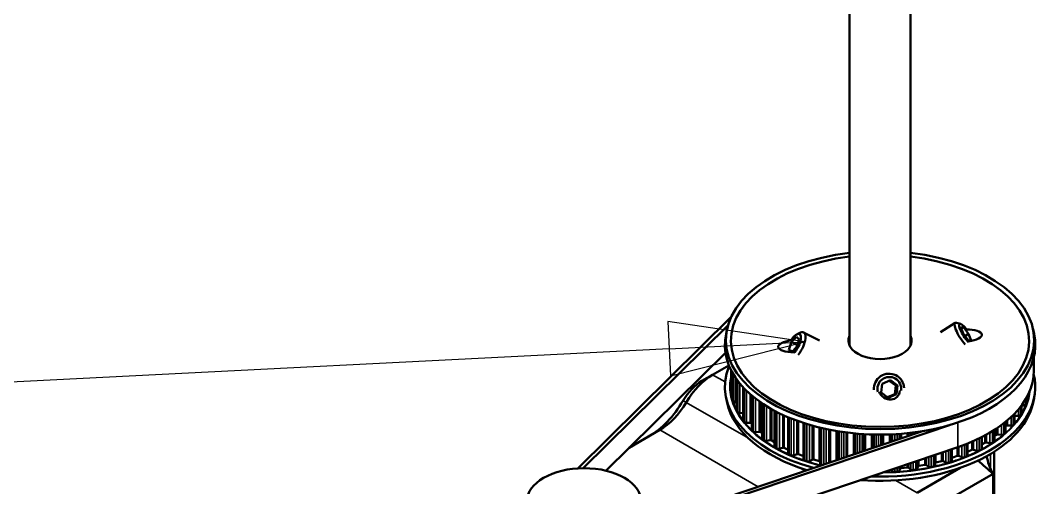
# Model space of a CAD drawing. Header units: millimetres. Extents: x -2829 to 3000, y -2259 to 2421.
# Drawn here: x 2529.4 to 2663.6, y 1143.3 to 1204.7 of the extents above; entities that cross this region are included whole.
import ezdxf

# ---------------------------------------------------------------- set-up
doc = ezdxf.new("R2010")
doc.units = ezdxf.units.MM
doc.header["$LTSCALE"] = 7.142857
for name, color, linetype, lineweight in [('Symbol (ISO)', 7, 'Continuous', 25), ('Visible (ISO)', 7, 'Continuous', 50), ('Visible Narrow (ISO)', 7, 'Continuous', 35)]:
    doc.layers.add(name, color=color, linetype=linetype, lineweight=lineweight)

# ---------------------------------------------------------------- blocks, each defined once
blk = doc.blocks.new('Balloon17')
at = {"layer": 'Symbol (ISO)'}
for p, q in [((368.55, 162.746), (366.027, 163.119)), ((366.027, 163.119), (366.078, 162.12)), ((366.053, 162.619), (368.55, 162.746)), ((366.078, 162.12), (368.55, 162.746)), ((366.053, 162.619), (349.054, 161.759))]:
    blk.add_line(p, q, dxfattribs=at)
at = {"layer": 'Symbol (ISO)', "flags": 128}
blk.add_lwpolyline([(366.078, 162.12), (368.55, 162.746)], dxfattribs=at)
at = {"layer": 'Symbol (ISO)'}
blk.add_solid([(366.078, 162.12), (368.55, 162.746), (366.027, 163.119), (366.078, 162.12)], dxfattribs=at)

msp = doc.modelspace()

# ---------------------------------------------------------------- linework, layer by layer
at = {"layer": 'Visible (ISO)'}
for p, q in [((2638.377, 1161.966), (2638.377, 1539.869)), ((2646.377, 1161.966), (2646.377, 1539.869)), ((2602.654, 1145.842), (2622.817, 1165.737)), ((2603.376, 1145.868), (2622.404, 1164.643)), ((2650.298, 1163.726), (2652.254, 1164.972)), ((2652.958, 1164.843), (2652.411, 1164.985)), ((2622.28, 1164.158), (2622.142, 1163.524)), ((2630.738, 1162.453), (2631.408, 1163.134)), ((2631.408, 1163.134), (2631.747, 1162.784)), ((2631.473, 1163.485), (2631.931, 1163.683)), ((2634.402, 1162.645), (2632.339, 1163.703)), ((2653.008, 1164.346), (2653.34, 1164.379)), ((2653.346, 1163.476), (2653.008, 1164.346)), ((2653.064, 1164.203), (2653.34, 1164.379)), ((2653.34, 1164.379), (2654.01, 1163.54)), ((2654.016, 1162.638), (2653.346, 1163.476)), ((2653.536, 1163.239), (2654.01, 1163.54)), ((2654.01, 1163.54), (2654.348, 1162.67)), ((2662.475, 1164.158), (2662.613, 1163.524)), ((2630.407, 1161.421), (2630.738, 1162.453)), ((2630.738, 1162.453), (2631.513, 1162.056)), ((2631.747, 1162.784), (2631.415, 1161.753)), ((2654.348, 1162.67), (2654.016, 1162.638)), ((2606.353, 1145.54), (2622.06, 1161.038)), ((2630.699, 1161.119), (2630.407, 1161.421)), ((2630.86, 1161.189), (2630.407, 1161.421)), ((2631.415, 1161.753), (2630.787, 1161.114)), ((2622.515, 1159.384), (2620.385, 1158.154)), ((2662.572, 1160.411), (2662.572, 1158.685)), ((2620.385, 1158.154), (2618.971, 1157.337)), ((2622.796, 1158.766), (2622.796, 1156.241)), ((2623.035, 1158.323), (2623.035, 1154.849)), ((2643.35, 1158.287), (2643.6, 1158.281)), ((2623.575, 1157.495), (2623.575, 1153.485)), ((2624.407, 1156.489), (2624.407, 1152.171)), ((2642.537, 1155.826), (2642.673, 1156.972)), ((2642.673, 1156.972), (2643.73, 1157.428)), ((2644.432, 1156.741), (2643.595, 1157.369)), ((2643.73, 1157.428), (2644.652, 1156.736)), ((2644.297, 1155.594), (2644.432, 1156.741)), ((2644.432, 1156.741), (2644.652, 1156.736)), ((2644.652, 1156.736), (2644.516, 1155.59)), ((2622.28, 1154.437), (2622.142, 1155.071)), ((2623.035, 1155.889), (2623.013, 1155.893)), ((2625.517, 1155.432), (2625.517, 1150.928)), ((2643.459, 1155.134), (2642.537, 1155.826)), ((2643.375, 1155.197), (2644.297, 1155.594)), ((2644.516, 1155.59), (2643.459, 1155.134)), ((2644.297, 1155.594), (2644.516, 1155.59)), ((2661.593, 1154.446), (2661.593, 1155.099)), ((2662.475, 1154.437), (2662.613, 1155.071)), ((2623.575, 1154.468), (2623.329, 1154.498)), ((2626.889, 1154.396), (2626.889, 1149.774)), ((2660.966, 1153.095), (2660.966, 1154.129)), ((2661.277, 1154.095), (2660.966, 1154.065)), ((2624.407, 1153.115), (2623.945, 1153.136)), ((2628.5, 1153.428), (2628.5, 1148.729)), ((2630.325, 1152.558), (2630.325, 1147.809)), ((2660.052, 1151.799), (2660.052, 1153.045)), ((2660.575, 1152.748), (2660.098, 1152.736)), ((2651.515, 1151.529), (2606.652, 1136.374)), ((2625.328, 1151.843), (2624.852, 1151.83)), ((2625.517, 1151.779), (2625.515, 1151.782)), ((2632.335, 1151.808), (2632.335, 1147.029)), ((2634.5, 1151.195), (2634.5, 1146.399)), ((2658.863, 1150.58), (2658.863, 1151.951)), ((2658.919, 1151.427), (2658.863, 1151.371)), ((2659.585, 1151.462), (2659.11, 1151.485)), ((2647.968, 1150.733), (2608.295, 1137.33)), ((2613.457, 1150.888), (2609.398, 1148.544)), ((2626.505, 1150.647), (2626.035, 1150.6)), ((2626.889, 1150.447), (2626.703, 1150.6)), ((2655.742, 1148.447), (2655.742, 1149.945)), ((2657.419, 1149.457), (2657.419, 1150.906)), ((2657.656, 1150.272), (2657.419, 1150.09)), ((2658.325, 1150.257), (2657.858, 1150.315)), ((2652.576, 1148.622), (2606.652, 1133.108)), ((2627.932, 1149.546), (2627.476, 1149.465)), ((2628.5, 1149.283), (2628.139, 1149.513)), ((2629.587, 1148.557), (2629.152, 1148.443)), ((2630.325, 1148.279), (2629.799, 1148.539)), ((2651.801, 1146.828), (2651.801, 1148.36)), ((2653.86, 1147.566), (2653.86, 1149.094)), ((2656.153, 1149.216), (2655.742, 1148.973)), ((2656.812, 1149.154), (2656.362, 1149.245)), ((2631.443, 1147.695), (2631.036, 1147.551)), ((2632.321, 1147.44), (2631.658, 1147.693)), ((2652.52, 1147.472), (2651.841, 1147.233)), ((2653.133, 1147.317), (2652.735, 1147.469)), ((2654.431, 1148.278), (2653.86, 1148.015)), ((2655.073, 1148.168), (2654.645, 1148.291)), ((2657.377, 1148.037), (2657.377, 1118.858)), ((2633.472, 1146.974), (2633.1, 1146.802)), ((2634.399, 1146.785), (2633.685, 1146.988)), ((2645.017, 1145.799), (2644.891, 1145.533)), ((2645.96, 1145.96), (2645.176, 1145.882)), ((2646.43, 1145.686), (2646.158, 1145.912)), ((2647.255, 1142.64), (2652.916, 1145.909)), ((2647.35, 1146.075), (2647.284, 1145.803)), ((2648.251, 1146.304), (2647.49, 1146.17)), ((2648.777, 1146.065), (2648.458, 1146.27)), ((2649.605, 1146.519), (2649.598, 1146.243)), ((2650.449, 1146.81), (2649.724, 1146.622)), ((2651.023, 1146.612), (2650.662, 1146.792)), ((2644.019, 1145.479), (2643.844, 1145.672)), ((2657.227, 1145.131), (2648.67, 1140.191)), ((2657.227, 1145.131), (2657.227, 1132.966))]:
    msp.add_line(p, q, dxfattribs=at)
for centre, major_axis, ratio, start_param, end_param in [((2642.377, 1162.7), (-20.255, 0), 0.5773503, 4.9111733, 10.79679), ((2642.377, 1162.604), (-19.594, 0), 0.5773503, 4.9179744, 10.7899889), ((2653.328, 1163.285), (-1.075, 1.687), 0.2595301, 6.0111022, 8.4263794), ((2653.678, 1163.508), (-0.844, 1.325), 0.2595301, 5.0921533, 8.6190129), ((2642.377, 1162.056), (-20.394, 0), 0.5773503, 6.158178, 9.5497853), ((2631.077, 1162.103), (0.717, 1.398), 0.4027789, 4.0396071, 7.5664667), ((2631.426, 1161.923), (0.913, 1.78), 0.4027789, 4.2322406, 6.7388425), ((2642.377, 1162.604), (4.15, 0), 0.5773503, 2.8719097, 6.5528682), ((2653.328, 1163.285), (-2.431, -0.114), 0.333075, 1.8333785, 4.5420562), ((2631.426, 1161.923), (2.431, 0.114), 0.333075, 1.8333785, 4.5420562), ((2642.377, 1156.539), (-20.394, 0), 0.5773503, 6.0466953, 7.4118669), ((2620.385, 1152.438), (-3.5, -6.062), 0.5773503, 3.9269908, 4.7021842), ((2642.377, 1156.539), (20.394, 0), 0.5773503, 4.6552635, 6.4283717), ((2643.557, 1156.282), (0.043, 2), 0.9961432, 4.7957699, 7.9373626), ((2643.595, 1156.281), (0.034, 1.57), 0.9961432, 4.6031364, 8.1299961), ((2642.377, 1158.685), (20.194, 0), 0.5773503, 5.2417994, 6.2831853), ((2618.971, 1153.255), (2.5, 4.33), 0.5773503, 0.7853982, 1.5605915), ((2623.096, 1156.241), (-0.3, 0), 0.5773503, 0, 0.0362048), ((2642.377, 1156.644), (-19.594, 0), 0.5773503, 0.0362048, 0.0527196), ((2623.11, 1156.057), (-0.3, 0), 0.5773503, 0.0527196, 1.241758), ((2643.557, 1156.282), (1.094, -1.019), 0.8828883, 4.2315849, 6.9402625), ((2661.595, 1155.649), (0.3, 0), 0.5773503, 5.5654447, 6.1937264), ((2642.377, 1156.644), (19.594, 0), 0.5773503, 6.1937264, 6.201007), ((2612.043, 1157.42), (4.5, 7.794), 0.5773503, 3.9269908, 4.7021842), ((2613.457, 1156.603), (-3.5, -6.062), 0.5773503, 0.7853982, 1.5605915), ((2642.377, 1155.896), (-20.255, 0), 0.5773503, 0.1250073, 1.076768), ((2623.335, 1154.849), (-0.3, 0), 0.5773503, 0, 0.1618685), ((2642.377, 1156.644), (-19.594, 0), 0.5773503, 0.1618685, 0.1783833), ((2623.389, 1154.667), (-0.3, 0), 0.5773503, 0.1783833, 1.3674218), ((2642.377, 1155.896), (20.255, 0), 0.5773503, 4.583606, 6.158178), ((2661.227, 1154.266), (0.3, 0), 0.5773503, 4.8790242, 6.0680627), ((2642.377, 1156.644), (19.594, 0), 0.5773503, 6.0680627, 6.0845775), ((2661.293, 1154.446), (0.3, 0), 0.5773503, 6.0845775, 6.2831853), ((2623.875, 1153.485), (-0.3, 0), 0.5773503, 0, 0.2875322), ((2642.377, 1156.644), (-19.594, 0), 0.5773503, 0.2875322, 0.304047), ((2623.968, 1153.309), (-0.3, 0), 0.5773503, 0.304047, 1.4930855), ((2660.106, 1152.621), (0.2, 0), 0.5773503, 1.6117678, 1.8455736), ((2660.562, 1152.921), (0.3, 0), 0.5773503, 4.7533605, 5.942399), ((2642.377, 1156.644), (19.594, 0), 0.5773503, 5.942399, 5.9589138), ((2660.666, 1153.095), (0.3, 0), 0.5773503, 5.9589138, 6.2831853), ((2624.707, 1152.171), (-0.3, 0), 0.5773503, 0, 0.4131959), ((2642.377, 1156.644), (19.594, 0), 0.5773503, 3.5547885, 3.5713034), ((2624.837, 1152.003), (0.3, 0), 0.5773503, 3.5713034, 4.7603418), ((2625.338, 1151.728), (0.2, 0), 0.5773503, 0.4842852, 1.6187492), ((2659.093, 1151.37), (0.2, 0), 0.5773503, 1.4861041, 2.6205682), ((2659.611, 1151.634), (0.3, 0), 0.5773503, 4.6276968, 5.8167353), ((2642.377, 1156.644), (19.594, 0), 0.5773503, 5.8167353, 5.8332501), ((2659.752, 1151.799), (0.3, 0), 0.5773503, 5.8332501, 6.2831853), ((2625.817, 1150.928), (-0.3, 0), 0.5773503, 0, 0.5388596), ((2642.377, 1156.644), (19.594, 0), 0.5773503, 3.6804523, 3.6969671), ((2625.983, 1150.77), (0.3, 0), 0.5773503, 3.6969671, 4.8860055), ((2626.539, 1150.534), (0.2, 0), 0.5773503, 0.6099489, 1.7444129), ((2627.189, 1149.774), (-0.3, 0), 0.5773503, 0, 0.6645233), ((2657.816, 1150.202), (0.2, 0), 0.5773503, 1.3604404, 2.4949045), ((2658.387, 1150.427), (0.3, 0), 0.5773503, 4.5020331, 5.6910715), ((2642.377, 1156.644), (19.594, 0), 0.5773503, 5.6910715, 5.7075864), ((2658.563, 1150.58), (0.3, 0), 0.5773503, 5.7075864, 6.2831853), ((2642.377, 1156.644), (19.594, 0), 0.5773503, 3.806116, 3.8226308), ((2627.387, 1149.63), (0.3, 0), 0.5773503, 3.8226308, 5.0116692), ((2627.991, 1149.436), (0.2, 0), 0.5773503, 0.7356126, 1.8700766), ((2628.8, 1148.729), (-0.3, 0), 0.5773503, 0, 0.790187), ((2642.377, 1156.644), (19.594, 0), 0.5773503, 3.9317797, 3.9482945), ((2629.028, 1148.601), (0.3, 0), 0.5773503, 3.9482945, 5.1373329), ((2629.669, 1148.452), (0.2, 0), 0.5773503, 0.8612763, 1.9957403), ((2655.442, 1148.447), (0.3, 0), 0.5773503, 5.456259, 6.2831853), ((2656.296, 1149.136), (0.2, 0), 0.5773503, 1.2347767, 2.3692407), ((2656.911, 1149.317), (0.3, 0), 0.5773503, 4.3763694, 5.5654078), ((2642.377, 1156.644), (19.594, 0), 0.5773503, 5.5654078, 5.5819227), ((2657.119, 1149.457), (0.3, 0), 0.5773503, 5.5819227, 6.2831853), ((2630.625, 1147.809), (-0.3, 0), 0.5773503, 0, 0.9158507), ((2642.377, 1156.644), (19.594, 0), 0.5773503, 4.0574434, 4.0739582), ((2630.879, 1147.698), (0.3, 0), 0.5773503, 4.0739582, 5.2629966), ((2631.548, 1147.597), (0.2, 0), 0.5773503, 0.98694, 2.121404), ((2632.211, 1147.344), (0.2, 0), 0.5773503, 0.899435, 0.98694), ((2632.635, 1147.029), (-0.3, 0), 0.5773503, 0, 1.0415144), ((2651.945, 1147.134), (0.2, 0), 0.5773503, 2.1179133, 2.3757886), ((2652.624, 1147.373), (0.2, 0), 0.5773503, 0.9834493, 2.1179133), ((2653.299, 1147.461), (0.3, 0), 0.5773503, 4.125042, 5.3140804), ((2642.377, 1156.644), (19.594, 0), 0.5773503, 5.3140804, 5.3305952), ((2653.56, 1147.566), (0.3, 0), 0.5773503, 5.3305952, 6.2831853), ((2654.556, 1148.188), (0.2, 0), 0.5773503, 1.109113, 2.243577), ((2655.206, 1148.323), (0.3, 0), 0.5773503, 4.2507057, 5.4397441), ((2642.377, 1156.644), (19.594, 0), 0.5773503, 5.4397441, 5.456259), ((2676.27, 1148.661), (-20, 0), 0.5773503, 0.1054036, 0.3106181), ((2642.377, 1156.644), (19.594, 0), 0.5773503, 4.1831071, 4.1996219), ((2632.912, 1146.937), (0.3, 0), 0.5773503, 4.1996219, 5.3886604), ((2633.597, 1146.884), (0.2, 0), 0.5773503, 1.1126037, 2.2470677), ((2634.31, 1146.681), (0.2, 0), 0.5773503, 0.3262937, 1.1126037), ((2634.8, 1146.399), (-0.3, 0), 0.5773503, 0, 1.1417693), ((2645.21, 1145.769), (-0.2, 0), 0.5773503, 4.8825149, 6.0169789), ((2645.994, 1145.846), (0.2, 0), 0.5773503, 0.6064582, 1.7409222), ((2646.676, 1145.784), (0.3, 0), 0.5773503, 3.7480509, 4.9370893), ((2646.987, 1145.827), (0.3, 0), 0.5773503, 4.9536041, 6.1426426), ((2647.548, 1146.059), (-0.2, 0), 0.5773503, 5.0081786, 6.1426426), ((2648.309, 1146.193), (0.2, 0), 0.5773503, 0.7321219, 1.8665859), ((2649, 1146.181), (0.3, 0), 0.5773503, 3.8737146, 5.062753), ((2642.377, 1156.644), (19.594, 0), 0.5773503, 5.062753, 5.0792678), ((2649.298, 1146.246), (0.3, 0), 0.5773503, 5.0792678, 6.2683063), ((2649.805, 1146.517), (-0.2, 0), 0.5773503, 5.1338423, 6.2683063), ((2650.531, 1146.705), (0.2, 0), 0.5773503, 0.8577856, 1.9922496), ((2651.219, 1146.743), (0.3, 0), 0.5773503, 3.9993783, 5.1884167), ((2642.377, 1156.644), (19.594, 0), 0.5773503, 5.1884167, 5.2049315), ((2651.501, 1146.828), (0.3, 0), 0.5773503, 5.2049315, 6.2831853), ((2644.285, 1145.559), (0.3, 0), 0.5773503, 3.6223871, 4.8114256), ((2642.377, 1156.644), (19.594, 0), 0.5773503, 4.8114256, 4.8279404), ((2644.602, 1145.579), (0.3, 0), 0.5773503, 4.8279404, 6.0169789), ((2642.377, 1156.644), (19.594, 0), 0.5773503, 4.9370893, 4.9536041)]:
    msp.add_ellipse(centre, major_axis=major_axis, ratio=ratio, start_param=start_param, end_param=end_param, dxfattribs=at)
msp.add_ellipse((2603.487, 1141.539), major_axis=(-7.5, 0), ratio=0.5773503, dxfattribs=at)
msp.add_open_spline([(2655.242, 1146.863), (2655.899, 1146.279), (2656.562, 1145.701), (2657.227, 1145.131)], degree=3, dxfattribs=at)
at = {"layer": 'Visible Narrow (ISO)'}
for p, q in [((2620.385, 1158.154), (2622.016, 1157.212)), ((2622.796, 1156.234), (2622.796, 1158.765)), ((2622.81, 1158.737), (2622.81, 1156.048)), ((2623.013, 1155.893), (2623.013, 1158.362)), ((2623.039, 1154.821), (2623.039, 1158.316)), ((2623.094, 1158.223), (2623.094, 1154.637)), ((2623.329, 1154.498), (2623.329, 1157.85)), ((2623.587, 1153.436), (2623.587, 1157.479)), ((2623.682, 1157.352), (2623.682, 1153.257)), ((2623.945, 1153.136), (2623.945, 1157.018)), ((2624.432, 1152.101), (2624.432, 1156.462)), ((2624.564, 1156.323), (2624.564, 1151.931)), ((2624.852, 1151.83), (2624.852, 1156.035)), ((2625.328, 1155.595), (2625.328, 1151.843)), ((2625.515, 1151.782), (2625.515, 1155.433)), ((2625.56, 1150.839), (2625.56, 1155.396)), ((2625.728, 1155.256), (2625.728, 1150.679)), ((2661.587, 1155.088), (2661.587, 1154.412)), ((2661.893, 1155.633), (2661.893, 1155.689)), ((2616.921, 1154.521), (2616.497, 1154.742)), ((2625.081, 1149.81), (2616.921, 1154.521)), ((2626.035, 1150.6), (2626.035, 1155.012)), ((2626.505, 1154.663), (2626.505, 1150.647)), ((2626.703, 1150.6), (2626.703, 1154.523)), ((2626.953, 1149.668), (2626.953, 1154.353)), ((2627.154, 1154.221), (2627.154, 1149.521)), ((2627.476, 1149.465), (2627.476, 1154.017)), ((2627.932, 1153.745), (2627.932, 1149.546)), ((2660.845, 1152.863), (2660.845, 1153.968)), ((2660.951, 1154.108), (2660.951, 1153.039)), ((2661.277, 1154.577), (2661.277, 1154.095)), ((2661.52, 1154.229), (2661.52, 1154.972)), ((2628.139, 1149.513), (2628.139, 1153.626)), ((2628.589, 1148.606), (2628.589, 1153.381)), ((2628.82, 1153.26), (2628.82, 1148.476)), ((2629.152, 1148.443), (2629.152, 1153.093)), ((2629.587, 1152.885), (2629.587, 1148.557)), ((2629.799, 1148.539), (2629.799, 1152.788)), ((2630.442, 1147.672), (2630.442, 1152.509)), ((2630.7, 1152.403), (2630.7, 1147.559)), ((2659.585, 1152.583), (2659.585, 1151.462)), ((2659.879, 1151.556), (2659.879, 1152.868)), ((2660.022, 1153.014), (2660.022, 1151.724)), ((2660.098, 1152.736), (2660.098, 1153.093)), ((2660.575, 1153.63), (2660.575, 1152.748)), ((2631.036, 1147.551), (2631.036, 1152.27)), ((2631.443, 1152.117), (2631.443, 1147.695)), ((2631.658, 1147.693), (2631.658, 1152.039)), ((2632.321, 1151.813), (2632.321, 1147.44)), ((2632.484, 1146.879), (2632.484, 1151.76)), ((2632.765, 1151.672), (2632.765, 1146.786)), ((2633.1, 1146.802), (2633.1, 1151.571)), ((2633.472, 1151.464), (2633.472, 1146.974)), ((2633.685, 1146.988), (2633.685, 1151.405)), ((2634.399, 1151.22), (2634.399, 1146.785)), ((2634.682, 1146.244), (2634.682, 1151.152)), ((2634.98, 1151.083), (2634.98, 1146.345)), ((2652.576, 1151.86), (2652.576, 1148.622)), ((2657.656, 1151.061), (2657.656, 1150.272)), ((2657.858, 1150.315), (2657.858, 1151.198)), ((2658.325, 1151.532), (2658.325, 1150.257)), ((2658.636, 1150.33), (2658.636, 1151.77)), ((2658.814, 1151.912), (2658.814, 1150.486)), ((2658.919, 1151.997), (2658.919, 1151.427)), ((2659.11, 1151.485), (2659.11, 1152.157)), ((2626.366, 1143.435), (2613.457, 1150.888)), ((2635.309, 1146.456), (2635.309, 1151.011)), ((2635.641, 1150.942), (2635.641, 1146.568)), ((2635.85, 1146.639), (2635.85, 1150.901)), ((2636.602, 1150.764), (2636.602, 1146.893)), ((2636.735, 1146.938), (2636.735, 1150.741)), ((2636.785, 1150.733), (2636.785, 1146.955)), ((2637.001, 1147.028), (2637.001, 1150.698)), ((2637.313, 1150.65), (2637.313, 1147.133)), ((2637.63, 1147.24), (2637.63, 1150.605)), ((2637.917, 1150.567), (2637.917, 1147.337)), ((2638.118, 1147.405), (2638.118, 1150.541)), ((2638.896, 1150.454), (2638.896, 1147.668)), ((2639.05, 1147.72), (2639.05, 1150.439)), ((2639.158, 1150.429), (2639.158, 1147.757)), ((2639.405, 1147.84), (2639.405, 1150.407)), ((2639.725, 1150.382), (2639.725, 1147.948)), ((2640.026, 1148.05), (2640.026, 1150.36)), ((2640.263, 1150.345), (2640.263, 1148.13)), ((2640.453, 1148.194), (2640.453, 1150.334)), ((2641.245, 1150.3), (2641.245, 1148.462)), ((2641.416, 1148.519), (2641.416, 1150.295)), ((2641.582, 1150.291), (2641.582, 1148.576)), ((2641.856, 1148.668), (2641.856, 1150.285)), ((2642.179, 1150.282), (2642.179, 1148.777)), ((2642.46, 1148.872), (2642.46, 1150.282)), ((2642.642, 1150.283), (2642.642, 1148.933)), ((2642.818, 1148.993), (2642.818, 1150.284)), ((2643.612, 1150.303), (2643.612, 1149.261)), ((2643.798, 1149.324), (2643.798, 1150.31)), ((2644.019, 1150.32), (2644.019, 1149.399)), ((2644.315, 1149.499), (2644.315, 1150.335)), ((2644.637, 1150.354), (2644.637, 1149.607)), ((2644.891, 1149.693), (2644.891, 1150.371)), ((2645.017, 1150.381), (2645.017, 1149.736)), ((2645.176, 1149.79), (2645.176, 1150.393)), ((2645.96, 1150.465), (2645.96, 1150.054)), ((2646.158, 1150.121), (2646.158, 1150.486)), ((2646.43, 1150.516), (2646.43, 1150.213)), ((2646.743, 1150.319), (2646.743, 1150.555)), ((2647.058, 1150.596), (2647.058, 1150.425)), ((2647.284, 1150.501), (2647.284, 1150.627)), ((2647.35, 1150.637), (2647.35, 1150.524)), ((2647.49, 1150.571), (2647.49, 1150.658)), ((2655.406, 1148.194), (2655.406, 1149.777)), ((2655.646, 1149.896), (2655.646, 1148.319)), ((2656.153, 1150.16), (2656.153, 1149.216)), ((2656.362, 1149.245), (2656.362, 1150.274)), ((2656.812, 1150.532), (2656.812, 1149.154)), ((2657.137, 1149.203), (2657.137, 1150.728)), ((2657.348, 1150.86), (2657.348, 1149.345)), ((2651.841, 1147.233), (2651.841, 1148.374)), ((2652.52, 1148.603), (2652.52, 1147.472)), ((2652.735, 1147.469), (2652.735, 1148.676)), ((2653.133, 1148.817), (2653.133, 1147.317)), ((2653.469, 1147.318), (2653.469, 1148.942)), ((2653.734, 1149.044), (2653.734, 1147.425)), ((2654.431, 1149.331), (2654.431, 1148.278)), ((2654.645, 1148.291), (2654.645, 1149.424)), ((2655.073, 1149.618), (2655.073, 1148.168)), ((2648.251, 1147.161), (2648.251, 1146.304)), ((2648.458, 1146.27), (2648.458, 1147.231)), ((2648.777, 1147.339), (2648.777, 1146.065)), ((2649.103, 1146.018), (2649.103, 1147.449)), ((2649.406, 1147.551), (2649.406, 1146.084)), ((2649.598, 1146.243), (2649.598, 1147.616)), ((2649.605, 1147.619), (2649.605, 1146.519)), ((2649.724, 1146.622), (2649.724, 1147.658)), ((2650.449, 1147.904), (2650.449, 1146.81)), ((2650.662, 1146.792), (2650.662, 1147.975)), ((2651.023, 1148.097), (2651.023, 1146.612)), ((2651.357, 1146.589), (2651.357, 1148.21)), ((2651.643, 1148.307), (2651.643, 1146.676)), ((2656.903, 1147.745), (2656.903, 1145.778)), ((2632.521, 1145.514), (2631.837, 1145.909)), ((2644.019, 1145.731), (2644.019, 1145.479)), ((2644.315, 1145.387), (2644.315, 1145.831)), ((2644.637, 1145.94), (2644.637, 1145.407)), ((2644.891, 1145.533), (2644.891, 1146.026)), ((2645.017, 1146.068), (2645.017, 1145.799)), ((2645.176, 1145.882), (2645.176, 1146.122)), ((2645.96, 1146.387), (2645.96, 1145.96)), ((2646.158, 1145.912), (2646.158, 1146.454)), ((2646.43, 1146.546), (2646.43, 1145.686)), ((2646.743, 1145.616), (2646.743, 1146.652)), ((2647.058, 1146.758), (2647.058, 1145.659)), ((2647.284, 1145.803), (2647.284, 1146.834)), ((2647.35, 1146.857), (2647.35, 1146.075)), ((2647.49, 1146.17), (2647.49, 1146.904)), ((2644.446, 1144.262), (2647.255, 1142.64))]:
    msp.add_line(p, q, dxfattribs=at)
for centre, major_axis, start_param, end_param in [((2642.377, 1156.634), (-19.733, 0), 6.1591659, 7.4438365), ((2642.377, 1156.644), (-19.594, 0), 6.2472588, 6.3193901), ((2642.377, 1156.644), (-19.594, 0), 0.0527196, 0.1618685), ((2642.377, 1156.634), (19.733, 0), 4.7221128, 6.2418933), ((2642.377, 1156.644), (19.594, 0), 6.0845775, 6.1937264), ((2642.377, 1156.644), (-19.594, 0), 0.1783833, 0.2875322), ((2642.377, 1156.644), (19.594, 0), 5.9589138, 6.0680627), ((2642.377, 1156.644), (-19.594, 0), 0.304047, 0.4131959), ((2642.377, 1156.644), (19.594, 0), 5.8332501, 5.942399), ((2642.377, 1156.644), (-19.594, 0), 0.4297107, 0.5388596), ((2642.377, 1156.644), (-19.594, 0), 2.5659937, 2.6751426), ((2642.377, 1156.644), (-19.594, 0), 0.5553744, 0.6645233), ((2642.377, 1156.644), (-19.594, 0), 2.44033, 2.5494789), ((2642.377, 1156.644), (-19.594, 0), 0.6810381, 0.790187), ((2642.377, 1156.644), (-19.594, 0), 0.8067018, 0.9158507), ((2642.377, 1156.644), (-19.594, 0), 2.3146663, 2.4238152), ((2642.377, 1156.644), (-19.594, 0), 0.9323655, 1.0415144), ((2642.377, 1156.644), (-19.594, 0), 2.0633389, 2.1724878), ((2642.377, 1156.644), (-19.594, 0), 2.1890026, 2.2981515), ((2642.377, 1156.644), (-19.594, 0), 1.0580292, 1.1667855), ((2642.377, 1156.644), (-19.594, 0), 1.8120115, 1.9211604), ((2642.377, 1156.644), (-19.594, 0), 1.9376752, 2.0468241), ((2642.377, 1156.644), (-19.594, 0), 1.5946101, 1.669833), ((2642.377, 1156.644), (-19.594, 0), 1.6863478, 1.7954967)]:
    msp.add_ellipse(centre, major_axis=major_axis, ratio=0.5773503, start_param=start_param, end_param=end_param, dxfattribs=at)

# ---------------------------------------------------------------- block references
at = {"layer": 'Symbol (ISO)', "xscale": 7.142857142857142, "yscale": 7.142857142857142, "zscale": 7.142857142857142}
msp.add_blockref('Balloon17', (0, 0), dxfattribs=at)

doc.saveas('drawing.dxf')
